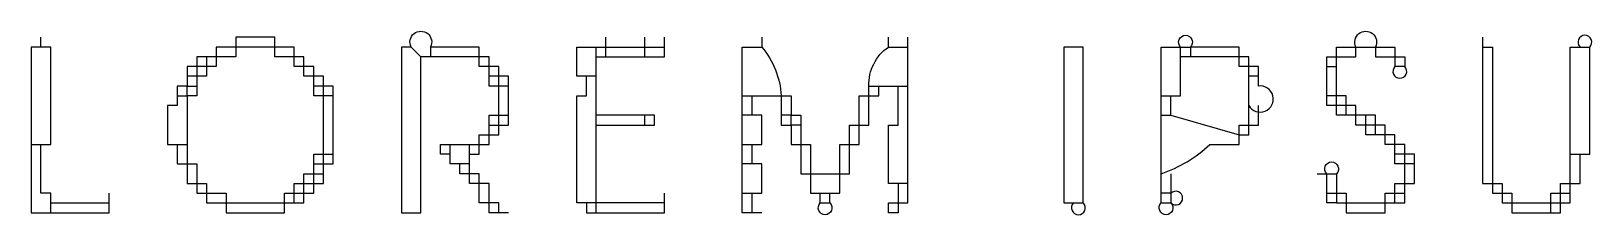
# Model space of a CAD drawing. Extents: x 21 to 958, y 17 to 450.
# Drawn here: x 420 to 580.2, y 33.8 to 52.6 of the extents above; entities that cross this region are included whole.
import ezdxf

# ---------------------------------------------------------------- set-up
doc = ezdxf.new("R2010")
doc.units = 0
doc.layers.get('0').update_dxf_attribs({"linetype": 'CONTINUOUS'})

msp = doc.modelspace()

# ---------------------------------------------------------------- linework, layer by layer
at = {"color": 253, "linetype": 'CONTINUOUS'}
msp.add_lwpolyline([(420, 41), (422, 41), (422, 51), (421, 51), (421, 52)], dxfattribs=at)
at = {"color": 255, "linetype": 'CONTINUOUS'}
for points in [[(447, 35), (447, 36), (448, 36), (448, 37), (449, 37), (450, 37), (450, 38), (450, 39), (450, 40), (450, 41), (450, 42), (450, 43), (450, 44), (450, 45), (450, 46), (449, 46), (449, 47), (449, 48), (448, 48), (448, 49), (447, 49), (447, 50), (447, 51), (445, 51), (445, 52), (441, 52), (441, 51), (439, 51), (439, 50), (437, 50), (437, 49), (436, 49), (436, 48), (436, 47), (435, 47), (435, 46), (435, 45), (434, 45), (434, 41), (436, 41)], [(509, 37), (509, 36), (509, 35), (509, 34), (508, 34), (508, 35), (509, 35), (510, 35), (510, 36), (510, 37), (510, 43), (510, 44), (510, 45), (510, 46), (510, 47), (510, 51), (510, 52)], [(569, 52), (569, 51), (569, 50), (569, 49), (569, 48), (569, 47), (569, 46), (569, 45), (569, 44), (569, 43), (569, 42), (569, 41), (569, 40), (569, 39), (569, 38), (569, 37), (570, 37), (570, 36), (571, 36), (571, 35), (572, 35), (572, 34), (573, 34), (574, 34), (575, 34), (576, 34), (577, 34), (577, 35), (577, 36), (578, 36)], [(421, 51), (420, 51), (420, 41), (420, 40), (420, 39), (420, 38), (420, 37), (420, 36), (420, 34), (422, 34), (423, 34), (424, 34), (425, 34), (426, 34), (427, 34), (428, 34), (428, 35), (428, 36)], [(449, 39), (450, 39), (451, 39), (451, 40), (451, 41), (451, 42), (451, 43), (451, 44), (451, 45), (451, 46), (451, 47), (450, 47), (450, 48), (449, 48), (449, 49), (448, 49), (448, 50), (447, 50), (446, 50), (445, 50), (445, 51), (444, 51), (443, 51), (442, 51), (441, 51), (441, 50), (440, 50), (439, 50), (439, 49), (438, 49), (438, 48), (437, 48), (436, 48)], [(438, 50), (438, 49), (437, 49), (437, 48), (437, 47), (437, 46), (436, 46), (436, 45), (436, 41), (436, 40), (436, 39), (436, 38), (436, 37), (437, 37), (438, 37), (438, 36), (440, 36), (440, 35), (440, 34), (441, 34), (442, 34), (443, 34), (444, 34), (445, 34), (446, 34), (446, 35), (446, 36), (447, 36), (447, 37), (448, 37), (448, 38), (449, 38), (449, 39), (449, 40), (450, 40), (451, 40)], [(467, 43), (468, 43), (468, 44), (468, 45), (468, 46), (468, 47), (467, 47), (467, 48), (467, 49), (466, 49), (466, 50), (466, 51), (461, 51)], [(463, 40), (462, 40), (462, 41), (466, 41), (466, 42), (467, 42), (468, 42), (468, 43), (469, 43), (469, 44), (469, 45), (469, 46), (469, 47), (469, 48), (468, 48), (468, 49), (467, 49), (467, 50), (466, 50), (465, 50), (464, 50), (463, 50), (462, 50), (461, 50)], [(478, 48), (476, 48), (476, 51), (479, 51), (483, 51), (485, 51)], [(493, 41), (493, 44), (493, 45), (493, 46), (493, 51), (495, 51)], [(508, 51), (510, 51)], [(546, 48), (546, 49), (545, 49), (545, 50), (544, 50), (543, 50), (542, 50), (541, 50), (540, 50), (539, 50), (538, 50)], [(569, 51), (570, 51), (570, 50), (570, 49), (570, 48), (570, 47), (570, 46), (570, 45), (570, 44), (570, 43), (570, 42), (570, 41), (570, 40), (570, 39), (570, 38), (570, 37), (571, 37), (571, 36), (572, 36), (572, 35), (576, 35), (577, 35), (578, 35), (578, 36), (578, 37), (578, 38), (578, 39), (578, 40), (578, 51), (579, 51), (580, 51)], [(555, 44), (555, 45), (554, 45), (554, 46), (554, 47), (554, 48), (554, 49)], [(435, 46), (436, 46), (436, 47), (437, 47)], [(451, 46), (450, 46), (450, 47), (449, 47)], [(469, 47), (468, 47), (468, 48), (467, 48)], [(493, 46), (497, 46), (498, 46), (498, 45), (498, 44), (499, 44), (499, 43), (499, 42), (499, 41), (499, 40), (499, 39), (499, 38), (500, 38), (500, 36), (503, 36), (503, 38), (504, 38), (504, 39), (504, 40), (504, 41), (504, 42), (504, 43), (505, 43), (505, 44), (505, 45), (505, 46), (506, 46), (507, 46), (507, 47)], [(506, 47), (510, 47)], [(510, 37), (508, 37), (508, 43), (509, 43), (509, 44), (509, 45), (509, 46), (509, 47)], [(536, 44), (537, 44), (544, 42), (544, 43), (545, 43), (545, 44), (545, 45), (545, 47), (545, 48)], [(494, 44), (494, 45), (494, 46)], [(537, 44), (537, 45), (537, 46)], [(560, 35), (560, 36), (560, 37), (561, 37), (561, 38), (561, 39), (560, 39), (560, 40), (560, 41), (559, 41), (559, 42), (559, 43), (558, 43), (558, 44), (556, 44), (556, 45), (555, 45), (555, 46), (554, 46), (553, 46)], [(465, 40), (466, 40), (466, 41), (467, 41), (467, 42), (467, 43), (467, 44), (468, 44), (469, 44)], [(478, 43), (479, 43), (480, 43), (481, 43), (482, 43), (483, 43), (483, 44)], [(483, 43), (484, 43), (484, 44), (478, 44)], [(499, 43), (498, 43), (498, 44), (497, 44)], [(558, 42), (558, 43), (557, 43), (557, 44)], [(422, 34), (422, 35), (422, 36), (421, 36), (421, 37), (421, 38), (421, 39), (421, 40), (421, 41)], [(435, 41), (435, 40), (435, 39), (436, 39), (437, 39), (437, 38), (437, 37), (437, 36), (438, 36), (438, 35), (439, 35), (440, 35), (446, 35), (447, 35), (448, 35), (448, 36), (449, 36), (449, 37), (449, 38), (450, 38)], [(465, 39), (463, 39), (463, 40), (463, 41)], [(468, 34), (468, 35), (467, 35), (466, 35), (466, 36), (466, 37), (466, 38), (465, 38), (465, 39), (465, 40), (465, 41)], [(494, 39), (494, 40), (494, 41)], [(469, 34), (468, 34), (467, 34), (467, 35), (467, 36), (467, 37), (466, 37), (465, 37), (465, 38), (464, 38), (464, 39)], [(562, 39), (561, 39), (561, 40), (560, 40)], [(576, 34), (576, 35), (576, 36), (577, 36), (577, 37), (578, 37), (579, 37), (579, 38), (579, 39), (579, 40)], [(552, 38), (553, 38), (554, 38), (554, 37), (554, 36), (555, 36), (555, 35), (555, 34), (556, 34), (557, 34), (558, 34), (559, 34), (559, 35), (559, 36), (560, 36), (561, 36)], [(554, 35), (553, 35), (553, 36), (553, 37), (553, 38)], [(477, 35), (477, 34), (478, 34), (479, 34), (480, 34), (481, 34), (482, 34), (483, 34), (484, 34), (485, 34), (485, 35), (485, 36)], [(494, 34), (494, 35), (494, 36)], [(501, 35), (502, 35), (502, 36)], [(422, 35), (428, 35)]]:
    msp.add_lwpolyline(points, dxfattribs=at)
at = {"color": 253, "linetype": 'CONTINUOUS'}
for points in [[(459, 51, -1.618034), (461, 51)], [(538, 51, -2.414214), (539, 51)], [(578, 40), (580, 40), (580, 51, 2.414214), (579, 51)], [(553, 38, -2.414214), (554, 38)]]:
    msp.add_lwpolyline(points, format="xyb", dxfattribs=at)
at = {"color": 254, "linetype": 'CONTINUOUS'}
for points in [[(478, 50), (479, 50), (480, 50), (481, 50), (482, 50), (483, 50), (484, 50), (485, 50), (485, 51), (485, 52)], [(479, 50), (479, 51), (479, 52)], [(483, 50), (483, 51), (483, 52)], [(461, 51), (461, 50), (460, 50), (459, 51), (458, 51), (458, 34), (460, 34), (460, 50)], [(478, 34), (478, 35), (478, 43), (478, 44), (478, 46), (478, 47), (478, 48), (478, 50), (478, 51)], [(536, 46), (538, 46), (538, 50), (538, 51)], [(485, 35), (478, 35), (476, 35), (476, 46), (477, 46), (477, 47), (477, 48)], [(493, 36), (493, 39), (493, 40), (493, 41), (495, 41), (495, 44), (494, 44), (493, 44)], [(495, 34), (494, 34), (493, 34), (493, 35), (493, 36), (495, 36), (495, 39), (494, 39), (493, 39)]]:
    msp.add_lwpolyline(points, dxfattribs=at)
at = {"color": 255, "linetype": 'CONTINUOUS'}
for points in [[(495, 52), (495, 51, -0.160749), (497, 46), (497, 45), (497, 44), (497, 43), (498, 43), (498, 42), (498, 41), (499, 41), (500, 41), (500, 40), (500, 39), (500, 38), (503, 38), (503, 39), (503, 40), (503, 41), (504, 41), (505, 41), (505, 42), (505, 43), (506, 43), (506, 44), (506, 45), (506, 46), (506, 47, -0.254994), (508, 51), (508, 52)], [(553, 49), (554, 49), (554, 50), (555, 50), (556, 50), (556, 51, -1.618034), (558, 51), (560, 51), (560, 50), (561, 50), (561, 49), (560, 49)], [(536, 35), (537, 35, -2.414214), (536, 35), (536, 36), (536, 37), (536, 38), (536, 44), (536, 45), (536, 46), (536, 51), (538, 51), (539, 51), (539, 50)], [(545, 45, 1.868517), (546, 47), (546, 48), (545, 48), (545, 49), (544, 49), (544, 50), (544, 51), (539, 51)], [(553, 36), (554, 36), (554, 35), (555, 35), (559, 35), (560, 35), (561, 35), (561, 36), (561, 37), (562, 37), (562, 38), (562, 39), (562, 40), (561, 40), (561, 41), (560, 41), (560, 42), (559, 42), (558, 42), (557, 42), (557, 43), (556, 43), (556, 44), (555, 44), (554, 44), (554, 45), (553, 45), (553, 46), (553, 47), (553, 48), (553, 49), (553, 50), (554, 50), (554, 51), (556, 51), (557, 51), (558, 51), (558, 50), (559, 50), (560, 50), (560, 49, 2.414214), (561, 49)], [(536, 38, 0.104826), (541, 41), (542, 41), (543, 41), (544, 41), (544, 42), (545, 42), (545, 43), (546, 43), (546, 44), (546, 45)], [(537, 38), (537, 37), (537, 36), (537, 35, 2.414214), (537, 36), (536, 36)], [(502, 35, -2.414214), (501, 35), (501, 36)]]:
    msp.add_lwpolyline(points, format="xyb", dxfattribs=at)
at = {"color": 254, "linetype": 'CONTINUOUS'}
msp.add_lwpolyline([(527, 35, 2.414214), (528, 35), (528, 51), (526, 51), (526, 35), (528, 35)], format="xyb", dxfattribs=at)

doc.saveas('drawing.dxf')
